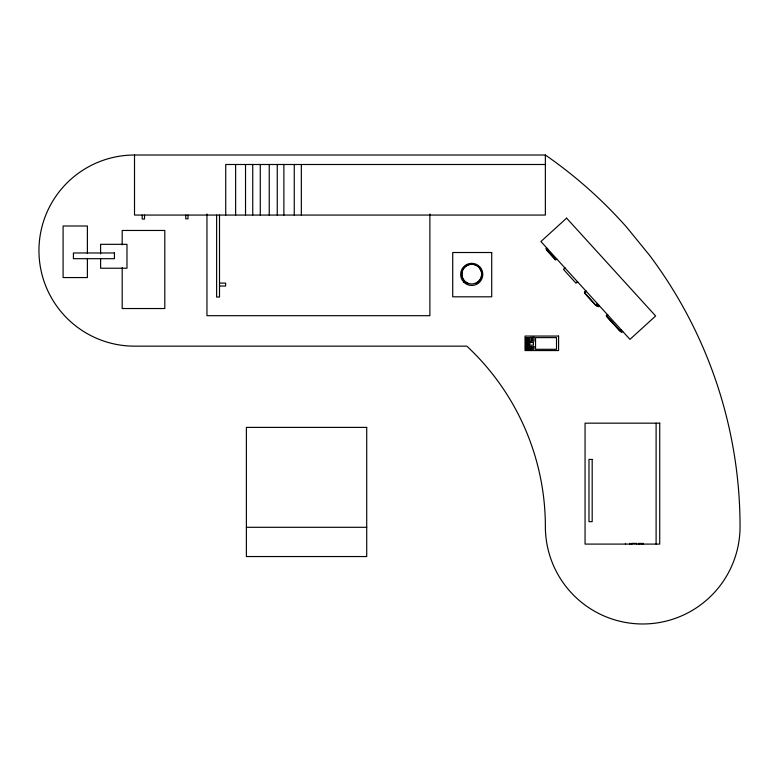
<?xml version="1.0" encoding="UTF-8"?>
<svg xmlns="http://www.w3.org/2000/svg" width="779" height="779" viewBox="0 0 779 779"><rect width="100%" height="100%" fill="white"/><g stroke="black" fill="none" stroke-linecap="round" stroke-linejoin="round"><path stroke-width="1.17" d="M546.673 247.868L545.875 248.589L551.571 254.85M547.549 248.832L546.391 249.893L555.593 260.011L556.761 258.949M547.686 248.978L546.683 249.893L555.388 259.456M564.132 268.356L564.785 267.772M565.106 268.122L563.568 269.524L575.963 283.147L577.502 281.745M577.142 282.65L577.794 282.066M584.737 291.687L585.73 290.781M586.129 291.229L584.503 292.709L597.035 306.478L598.661 304.998M586.246 291.346L584.435 293.001L595.604 305.261L597.405 303.615M599.45 305.865L598.467 306.76L596.85 304.988M607.386 314.58L606.169 315.699L620.396 331.318L621.613 330.208M607.98 315.232L606.656 316.43L619.714 330.773L621.038 329.575M622.742 331.445L621.564 332.516L607.201 316.732M134.514 155.021L545.368 155.021A451.995 451.995 0 0 1 626.706 227.273L649.667 255.454A451.995 451.995 0 0 1 740.05 526.633A97.346 97.346 0 0 1 642.704 623.979A97.346 97.346 0 0 1 545.368 526.633A246.67 246.67 0 0 0 466.845 346.158L134.514 346.158A95.564 95.564 0 0 1 38.95 250.595A95.564 95.564 0 0 1 134.514 155.021L134.514 215.062L545.368 215.062L545.368 155.021M545.368 164.496L225.725 164.496L225.725 215.062M219.503 283.098L225.618 283.098L225.618 286.029L219.503 286.029M246.388 527.295L366.714 527.295M479.095 267.421L480.565 269.563M656.103 423.172L656.103 544.093M643.152 544.093L643.152 543.44L638.468 543.44L638.468 544.093M641.993 543.44L641.993 544.093M639.754 543.44L639.754 544.093M636.599 544.093L636.599 543.382L631.837 543.382L631.837 544.093M629.89 543.294L629.89 544.093M625.479 543.294L625.479 544.093M429.881 214.021L429.881 315.69L206.951 315.69L206.951 214.021M301.337 164.496L301.337 215.062M294.258 164.496L294.258 215.062M283.877 164.496L283.877 215.062M277.266 164.496L277.266 215.062M269.242 164.496L269.242 215.062M260.274 164.496L260.274 215.062M252.737 164.496L252.737 215.062M245.531 164.496L245.531 215.062M235.628 164.496L235.628 215.062M219.503 215.062L219.503 297.042L216.62 297.042L216.62 215.062M188.012 215.062L188.012 218.802L185.762 218.802L185.762 215.062M144.534 215.062L144.534 219.045L142.206 219.045L142.206 215.062M122.186 244.888L122.186 230.467L164.807 230.467L164.807 308.533L122.186 308.533L122.186 267.703M100.598 253.896L100.598 244.333L126.977 244.333L126.977 268.229L100.598 268.229L100.598 258.677M87.394 253.574L87.394 225.998L63.089 225.998L63.089 277.558L87.394 277.558L87.394 258.375M481.256 277.665A10.03 10.03 0 0 0 479.436 267.81L477.488 266.058A10.03 10.03 0 0 0 462.872 269.768A10.03 10.03 0 0 0 468.461 283.77M480.068 280.002A10.03 10.03 0 0 1 476.125 283.371M566.596 218.139L540.899 241.529L629.948 339.371L655.636 315.982L566.596 218.139M491.715 252.513L452.726 252.513L452.726 296.809L491.715 296.809L491.715 252.513M114.425 252.971L73.421 252.971L73.421 258.686L114.425 258.686L114.425 252.971M558.592 336.061L525.027 336.061L525.027 350.56L558.592 350.56L558.592 336.061M533.995 337.278L532.632 337.278L532.632 341.163L533.995 341.163L533.995 337.278M531.551 337.463L530.051 337.463L530.051 341.348L531.551 341.348L531.551 337.463M556.518 337.619L535.533 337.619L535.533 349.294L556.518 349.294L556.518 337.619M528.006 337.735L527.003 337.735L527.003 341.212L528.006 341.212L528.006 337.735M529.428 337.667L528.396 337.667L528.396 341.27L529.428 341.27L529.428 337.667M526.497 337.989L525.601 337.989L525.601 341.26L526.497 341.26L526.497 337.989M527.948 341.835L527.013 341.835L527.013 346.032L527.948 346.032L527.948 341.835M526.516 341.962L525.698 341.962L525.698 346.178L526.516 346.178L526.516 341.962M529.301 341.854L528.425 341.854L528.425 345.964L529.301 345.964L529.301 341.854M533.43 342.497L529.817 342.497L529.817 345.194L533.43 345.194L533.43 342.497M529.301 346.46L528.522 346.46L528.522 349.888L529.301 349.888L529.301 346.46M527.977 346.567L527.003 346.567L527.003 349.868L527.977 349.868L527.977 346.567M531.551 346.558L530.343 346.558L530.343 349.537L531.551 349.537L531.551 346.558M533.975 346.694L532.632 346.694L532.632 349.294L533.975 349.294L533.975 346.694M526.487 346.801L525.689 346.801L525.689 349.878L526.487 349.878L526.487 346.801M659.725 423.172L585.058 423.172L585.058 544.093L659.725 544.093L659.725 423.172M366.714 427.389L246.388 427.389L246.388 556.547L366.714 556.547L366.714 427.389M592.186 459.435L588.973 459.435L588.973 521.657L592.186 521.657L592.186 459.435M463.885 282.241A11.081 11.081 0 0 0 482.415 277.275A11.081 11.081 0 0 0 468.851 263.711A11.081 11.081 0 0 0 463.885 282.241M466.309 282.368A9.923 9.923 0 0 0 481.626 274.588A9.923 9.923 0 0 0 467.225 265.211A9.923 9.923 0 0 0 466.309 282.368"/></g></svg>
